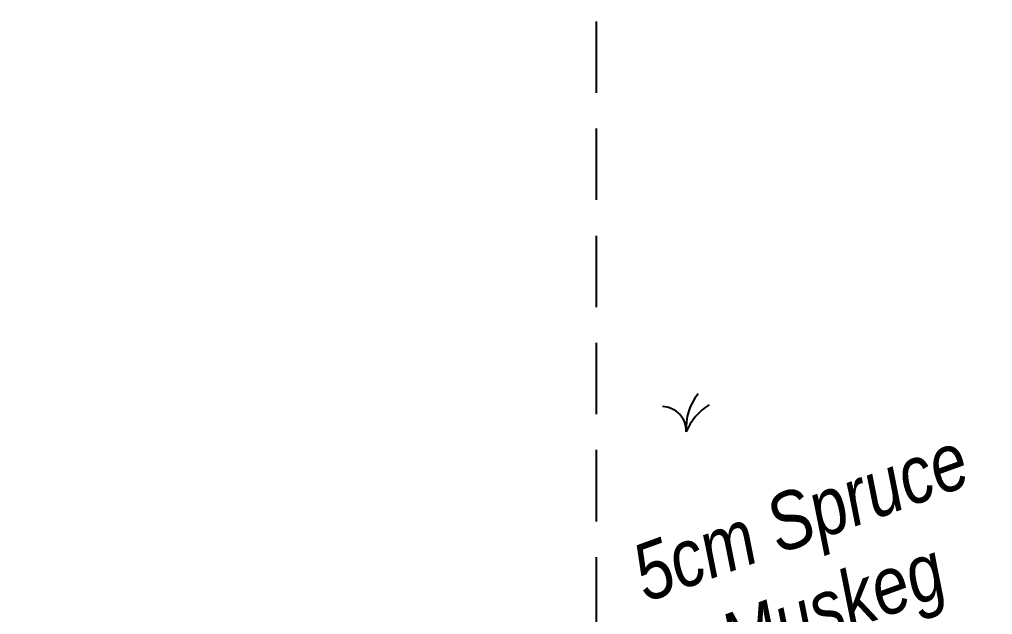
# Model space of a CAD drawing. Extents: x 538089 to 546766, y 6046620 to 6052605.
# Drawn here: x 545190.3 to 545360.6, y 6051978.4 to 6052082.6 of the extents above; entities that cross this region are included whole.
import ezdxf

# ---------------------------------------------------------------- set-up
doc = ezdxf.new("R2010")
doc.units = 0
doc.header["$LTSCALE"] = 5
doc.linetypes.add('foc-ACCESSROAD', pattern=[3.75, 2.5, -1.25])
doc.linetypes.add('foc-TOPO', pattern=[1, 0.2, -0.8])
doc.layers.add('C-RW-T', color=13, linetype='Continuous', lineweight=9)
for name, color, linetype in [('F-WS', 190, 'foc-ACCESSROAD'), ('T-BUSH-T', 110, 'Continuous'), ('T-GENERAL', 48, 'foc-TOPO')]:
    doc.layers.add(name, color=color, linetype=linetype)
doc.styles.add('80CG', font='ARIALN.TTF', dxfattribs={"height": 10})
doc.styles.add('80LS', font='ARIALNI.TTF', dxfattribs={"height": 10})
doc.dimstyles.new('Compass 5 000', dxfattribs={"dimscale": 5, "dimtxt": 9, "dimasz": 2, "dimexe": 0.2, "dimexo": 0.0625, "dimgap": 0.5, "dimtad": 0, "dimtih": 1, "dimtoh": 1, "dimzin": 0, "dimdsep": 46, "dimtxsty": '80CG', "dimcen": 0.1, "dimse1": 1, "dimse2": 1, "dimclrd": 256, "dimclrt": 256, "dimaunit": 1, "dimadec": 4, "dimazin": 0, "dimtfac": 0.06, "dimtofl": 0, "dimtmove": 0, "dimatfit": 1, "dimfxl": 0.2, "dimtolj": 1, "dimtzin": 0, "dimlwd": -1, "dimarcsym": 0})

# ---------------------------------------------------------------- blocks, each defined once
blk = doc.blocks.new('musk')
at = {"layer": 'T-GENERAL', "linetype": 'Continuous'}
for centre, radius, start, end in [((1.859, 0.152), 1.865, 140.732, 184.6871), ((-0.855, 0.033), 0.856, 357.7915, 88.2897), ((1.913, -0.804), 2.075, 122.4427, 157.2145)]:
    blk.add_arc(centre, radius, start, end, dxfattribs=at)
blk = doc.blocks.new('*D464')
at = {"layer": 'C-RW-T', "transparency": 16777216}
for p, q in [((545407.05, 6051942.81), (545397.05, 6051942.81)), ((545410.16, 6051931.06), (545407.05, 6051942.81)), ((545420.39, 6051892.4), (545422.95, 6051882.73))]:
    blk.add_line(p, q, dxfattribs=at)
for points in [[(545411.77, 6051931.48), (545408.55, 6051930.63), (545412.72, 6051921.39)], [(545422, 6051892.82), (545418.78, 6051891.97), (545417.83, 6051902.06)]]:
    blk.add_solid(points, dxfattribs=at)
at = {"layer": 'C-RW-T', "transparency": 16777216, "insert": (545357.51, 6051942.81), "char_height": 10, "attachment_point": 5, "style": '80CG'}
blk.add_mtext('\\A1;Murphy\\P20.00 P/L R/W\\PPLA 210508', dxfattribs=at)

msp = doc.modelspace()

# ---------------------------------------------------------------- linework, layer by layer
at = {"layer": 'F-WS', "flags": 128}
msp.add_lwpolyline([(545291.039, 6052363.457), (545291.274, 6051888.317), (545100.117, 6051888.288), (545084.907, 6051903.352), (545084.69, 6051909.579), (545086.211, 6051911.068), (545085.435, 6052051.745), (544923.488, 6052050.809), (544875.577, 6052105.952)], dxfattribs=at)

# ---------------------------------------------------------------- block references
at = {"layer": 'T-GENERAL', "xscale": 4.997330000000037, "yscale": 4.997330000000037, "zscale": 4.997330000000037}
msp.add_blockref('musk', (545306.964, 6052010.36), dxfattribs=at)

# ---------------------------------------------------------------- texts
at = {"layer": 'T-BUSH-T', "insert": (545325.196, 6052000.305), "char_height": 9.99475, "width": 60.90702, "attachment_point": 2, "rotation": 20, "style": '80LS'}
msp.add_mtext('5cm Spruce\\P{\\C48;Muskeg}', dxfattribs=at)

# ---------------------------------------------------------------- dimensions: what is measured, and where the dimension line sits
at = {"layer": 'C-RW-T'}
dim = msp.add_linear_dim(base=(545412.716, 6051921.388), p1=(545422.477, 6051903.294), p2=(545417.364, 6051922.618), angle=104.82149, text='Murphy\\P20.00 P/L R/W\\PPLA 210508', dimstyle='Compass 5 000', dxfattribs=at)
dim.commit()
dim.dimension.update_dxf_attribs({"geometry": '*D464', "text_midpoint": (545357.509, 6051942.807), "dimtype": 161})

doc.saveas('drawing.dxf')
